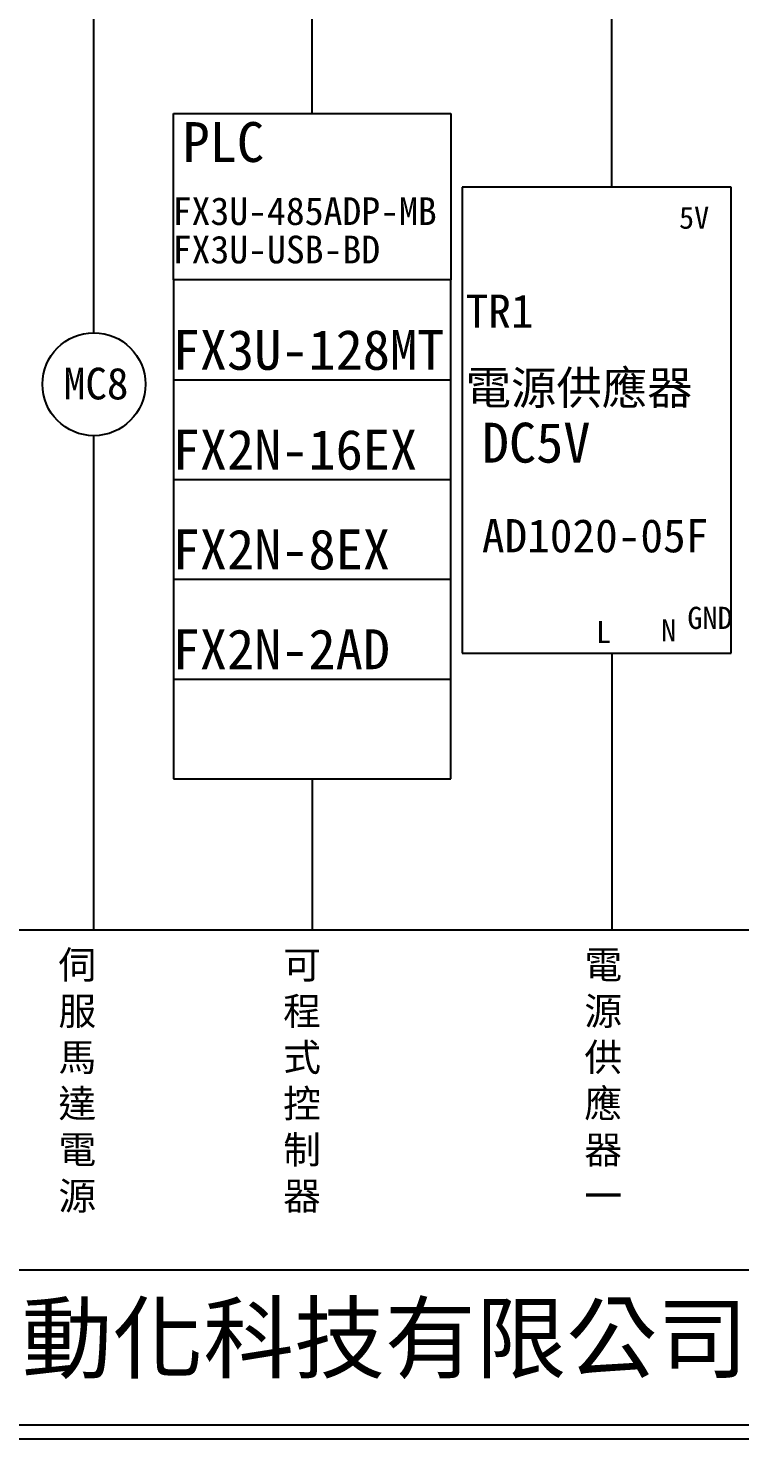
# Model space of a CAD drawing. Extents: x 10 to 297, y 3 to 207.
# Drawn here: x 73.7 to 137.9, y 3 to 130.2 of the extents above; entities that cross this region are included whole.
import ezdxf
from ezdxf.enums import TextEntityAlignment as Align

# ---------------------------------------------------------------- set-up
doc = ezdxf.new("R2010")
doc.units = 0
doc.layers.get('0').update_dxf_attribs({"linetype": 'CONTINUOUS'})
doc.layers.add('圖框層', color=7, linetype='CONTINUOUS')
doc.layers.add('標尺寸層', color=3, linetype='CONTINUOUS')
doc.styles.add('CNS', font='romanc.shx', dxfattribs={"bigfont": 'chineset.shx'})
doc.styles.add('STSL', font='kaiu.ttf')

msp = doc.modelspace()

# ---------------------------------------------------------------- linework, layer by layer
for p, q in [((79.66, 102.74), (79.66, 139.12)), ((86.83, 122.51), (111.83, 122.51)), ((86.83, 107.51), (86.83, 122.51)), ((111.83, 122.51), (111.83, 107.51)), ((137.11, 115.86), (112.86, 115.86)), ((112.86, 115.86), (112.86, 73.86)), ((137.11, 73.86), (137.11, 115.86)), ((111.83, 107.51), (86.83, 107.51)), ((86.83, 107.51), (86.83, 98.51)), ((111.83, 98.51), (111.83, 107.51)), ((79.66, 102.74), (79.66, 106.65)), ((86.83, 98.51), (111.83, 98.51)), ((86.83, 98.51), (86.83, 89.51)), ((111.83, 89.51), (111.83, 98.51)), ((79.66, 48.91), (79.66, 93.46)), ((86.83, 89.51), (111.83, 89.51)), ((86.83, 89.51), (86.83, 80.51)), ((111.83, 80.51), (111.83, 89.51)), ((86.83, 80.51), (111.83, 80.51)), ((86.83, 80.51), (86.83, 71.51)), ((111.83, 71.51), (111.83, 80.51)), ((112.86, 73.86), (137.11, 73.86)), ((86.83, 71.51), (111.83, 71.51)), ((86.83, 71.51), (86.83, 62.51)), ((111.83, 62.51), (111.83, 71.51)), ((86.83, 62.51), (111.83, 62.51)), ((52.98, 48.91), (291.46, 48.91))]:
    msp.add_line(p, q)
msp.add_circle((79.66, 98.1), 4.64)
at = {"layer": '圖框層', "color": 7}
for p, q in [((11.25, 18.25), (295.75, 18.25)), ((11.25, 4.25), (295.75, 4.25)), ((10, 3), (297, 3))]:
    msp.add_line(p, q, dxfattribs=at)
at = {"layer": '標尺寸層', "color": 7}
for p, q in [((99.33, 122.51), (99.33, 139.12)), ((126.36, 115.86), (126.36, 139.12)), ((126.36, 73.86), (126.36, 48.91)), ((99.33, 62.51), (99.33, 48.91))]:
    msp.add_line(p, q, dxfattribs=at)

# ---------------------------------------------------------------- texts
at = {"color": 7}
msp.add_text('MC8', height=2.856, dxfattribs=at).set_placement((79.86, 98.16), align=Align.MIDDLE_CENTER)
at = {"layer": '圖框層', "color": 4, "style": 'STSL'}
for s, height, p in [('PLC', 3.6, (87.65, 118.14)), ('FX3U-485ADP-MB', 2.5, (86.76, 112.46)), ('5V', 2, (132.41, 112.12)), ('FX3U-USB-BD', 2.5, (86.76, 109)), ('TR1', 3, (113.17, 103.19)), ('FX3U-128MT', 3.6, (86.76, 99.4)), ('電源供應器', 3, (113.17, 96.28)), ('DC5V', 3.6, (114.63, 91.03)), ('FX2N-16EX', 3.6, (86.76, 90.4)), ('AD1020-05F', 3, (114.64, 82.94)), ('FX2N-8EX', 3.6, (86.76, 81.4)), ('GND', 2, (133.16, 76.03)), ('L', 2, (124.93, 74.76)), ('N', 2, (130.8, 74.91)), ('FX2N-2AD', 3.6, (86.76, 72.4)), ('泓陞自動化科技有限公司', 6, (48.6, 9.08))]:
    msp.add_text(s, height=height, dxfattribs=at).set_placement(p)
at = {"layer": '標尺寸層', "color": 7, "char_height": 2.5, "width": 5.4243, "attachment_point": 1, "style": 'CNS'}
for s, insert in [('{\\fDFKai-SB|b0|i0|c136|p65;伺服馬達電源}', (76.46, 46.99)), ('{\\fDFKai-SB|b0|i0|c136|p65;可程式控制器}', (96.72, 46.99)), ('{\\fDFKai-SB|b0|i0|c136|p65;電源供應器一}', (123.87, 46.99))]:
    msp.add_mtext(s, dxfattribs=dict(at, insert=insert))

doc.saveas('drawing.dxf')
